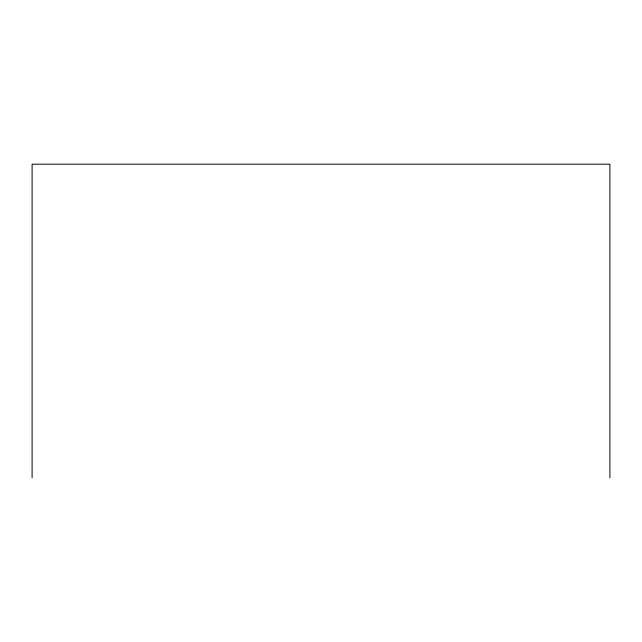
<?xml version="1.0" encoding="UTF-8"?>
<svg xmlns="http://www.w3.org/2000/svg" width="642" height="642" viewBox="0 0 642 642"><rect width="100%" height="100%" fill="white"/><g stroke="black" fill="none" stroke-linecap="round" stroke-linejoin="round"><path stroke-width="0.96" d="M609.9 477.817L609.9 164.183L32.1 164.183L32.1 477.817"/></g></svg>
